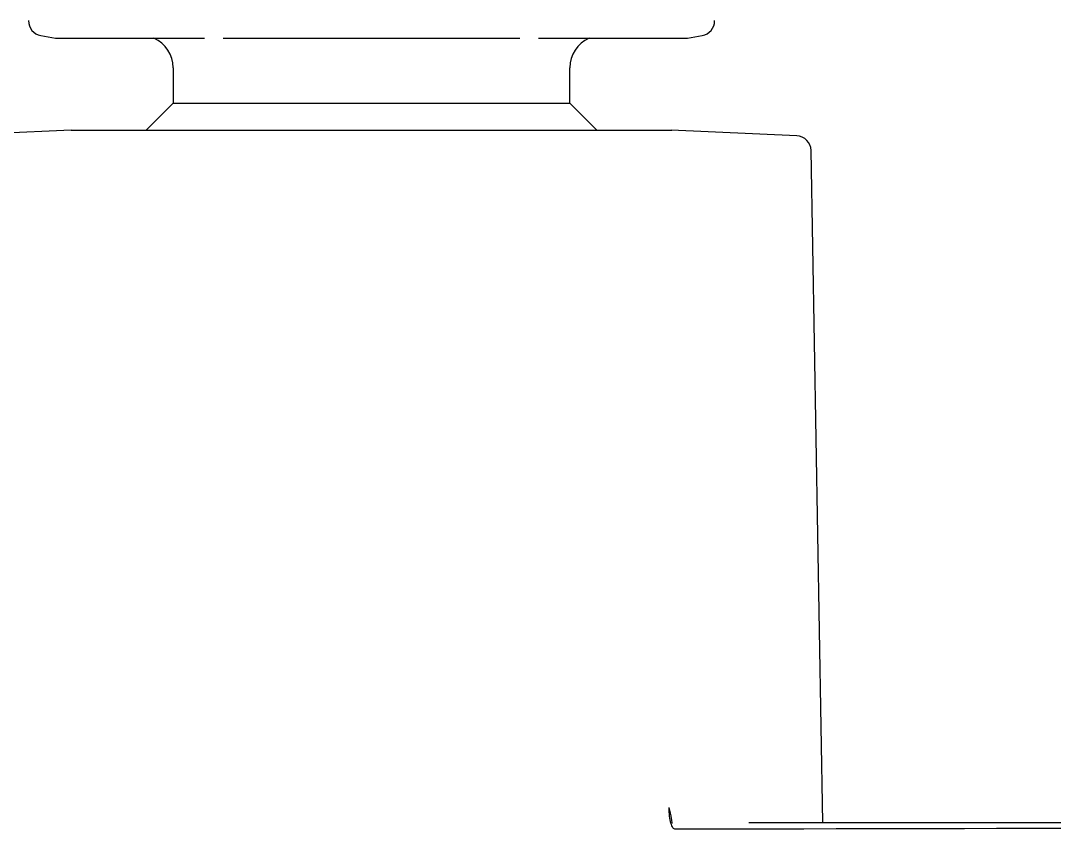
# Model space of a CAD drawing. Header units: millimetres. Extents: x -60 to 7633, y -2614 to 2146.
# Drawn here: x 6244.23 to 6292.43, y 1915.22 to 1952.93 of the extents above; entities that cross this region are included whole.
import ezdxf

# ---------------------------------------------------------------- set-up
doc = ezdxf.new("R2010")
doc.units = ezdxf.units.MM
doc.layers.get('0').update_dxf_attribs({"color": 250})

msp = doc.modelspace()

# ---------------------------------------------------------------- linework, layer by layer
at = {"linetype": 'Continuous'}
for p, q in [((6245.174, 1952.238), (6245.86, 1952.117)), ((6245.895, 1952.114), (6245.914, 1952.114)), ((6245.914, 1952.114), (6252.805, 1952.114)), ((6253.677, 1952.114), (6267.503, 1952.114)), ((6268.373, 1952.114), (6275.273, 1952.114)), ((6275.273, 1952.114), (6275.285, 1952.114)), ((6275.32, 1952.117), (6276.006, 1952.238)), ((6251.34, 1950.741), (6251.34, 1949.081)), ((6269.84, 1949.081), (6269.84, 1950.741)), ((6251.34, 1949.081), (6250.084, 1947.825)), ((6251.34, 1949.081), (6269.84, 1949.081)), ((6271.097, 1947.824), (6269.84, 1949.081)), ((6246.59, 1947.825), (6240.73, 1947.563)), ((6246.592, 1947.825), (6274.59, 1947.824)), ((6280.416, 1947.563), (6274.557, 1947.825)), ((6281.632, 1915.536), (6281.085, 1946.876)), ((6278.182, 1915.536), (6365.961, 1915.536))]:
    msp.add_line(p, q, dxfattribs=at)
for centre, radius, start, end in [((6245.295, 1952.928), 0.7, 179.5, 260), ((6275.885, 1952.928), 0.7, 280, 0.5), ((6245.895, 1952.314), 0.2, 260, 270), ((6249.84, 1950.741), 1.5, 0, 66.2852), ((6271.34, 1950.741), 1.5, 113.7148, 180), ((6275.285, 1952.314), 0.2, 270, 280), ((6280.385, 1946.864), 0.7, 1, 87.4431), ((6267.081, 1914.38), 7.617, 10.1317, 14.1067), ((6274.063, 1915.55), 0.54, 354.7147, 18.4815), ((6323.422, -16678.148), 18593.432, 89.8546084, 90.149955)]:
    msp.add_arc(centre, radius, start, end, dxfattribs=at)
msp.add_ellipse((6274.805, 1915.502), major_axis=(0.2, 0.001), ratio=0.017977, start_param=2.813369, end_param=3.15799, dxfattribs=at)
msp.add_open_spline([(6274.759, 1915.22), (6274.719, 1915.221), (6274.681, 1915.246), (6274.611, 1915.344), (6274.58, 1915.414), (6274.526, 1915.597), (6274.505, 1915.707), (6274.476, 1915.958), (6274.468, 1916.095), (6274.469, 1916.237)], degree=3, knots=[0, 0, 0, 0, 0.25, 0.25, 0.5, 0.5, 0.75, 0.75, 1, 1, 1, 1], dxfattribs=at)

doc.saveas('drawing.dxf')
